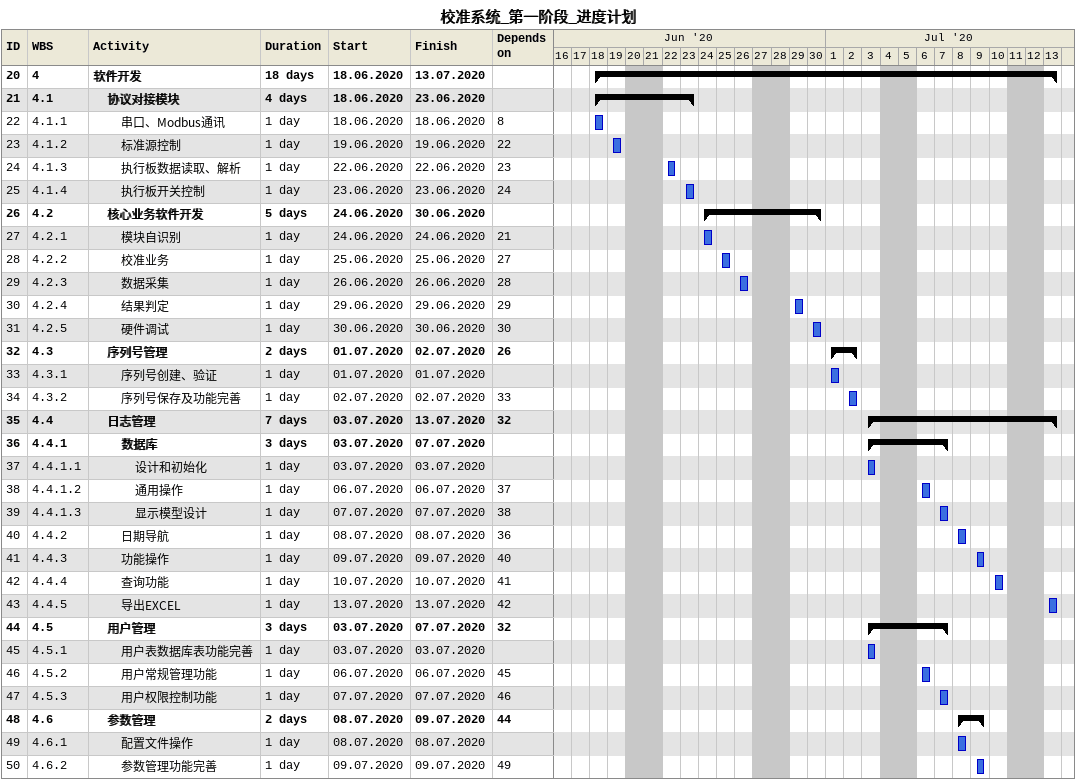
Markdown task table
校准系统_第一阶段_进度计划

| ID | WBS | Task | Duration | Start | Finish | Predecessors |
|---|---|---|---|---|---|---|
| 20 | 4 | **软件开发** | 18d | 2020-06-18 | 2020-07-13 |  |
| 21 | 4.1 | **协议对接模块** | 4d | 2020-06-18 | 2020-06-23 |  |
| 22 | 4.1.1 | 串口、Modbus通讯 | 1d | 2020-06-18 | 2020-06-18 | 8 |
| 23 | 4.1.2 | 标准源控制 | 1d | 2020-06-19 | 2020-06-19 | 22 |
| 24 | 4.1.3 | 执行板数据读取、解析 | 1d | 2020-06-22 | 2020-06-22 | 23 |
| 25 | 4.1.4 | 执行板开关控制 | 1d | 2020-06-23 | 2020-06-23 | 24 |
| 26 | 4.2 | **核心业务软件开发** | 5d | 2020-06-24 | 2020-06-30 |  |
| 27 | 4.2.1 | 模块自识别 | 1d | 2020-06-24 | 2020-06-24 | 21 |
| 28 | 4.2.2 | 校准业务 | 1d | 2020-06-25 | 2020-06-25 | 27 |
| 29 | 4.2.3 | 数据采集 | 1d | 2020-06-26 | 2020-06-26 | 28 |
| 30 | 4.2.4 | 结果判定 | 1d | 2020-06-29 | 2020-06-29 | 29 |
| 31 | 4.2.5 | 硬件调试 | 1d | 2020-06-30 | 2020-06-30 | 30 |
| 32 | 4.3 | **序列号管理** | 2d | 2020-07-01 | 2020-07-02 | 26 |
| 33 | 4.3.1 | 序列号创建、验证 | 1d | 2020-07-01 | 2020-07-01 |  |
| 34 | 4.3.2 | 序列号保存及功能完善 | 1d | 2020-07-02 | 2020-07-02 | 33 |
| 35 | 4.4 | **日志管理** | 7d | 2020-07-03 | 2020-07-13 | 32 |
| 36 | 4.4.1 | **数据库** | 3d | 2020-07-03 | 2020-07-07 |  |
| 37 | 4.4.1.1 | 设计和初始化 | 1d | 2020-07-03 | 2020-07-03 |  |
| 38 | 4.4.1.2 | 通用操作 | 1d | 2020-07-06 | 2020-07-06 | 37 |
| 39 | 4.4.1.3 | 显示模型设计 | 1d | 2020-07-07 | 2020-07-07 | 38 |
| 40 | 4.4.2 | 日期导航 | 1d | 2020-07-08 | 2020-07-08 | 36 |
| 41 | 4.4.3 | 功能操作 | 1d | 2020-07-09 | 2020-07-09 | 40 |
| 42 | 4.4.4 | 查询功能 | 1d | 2020-07-10 | 2020-07-10 | 41 |
| 43 | 4.4.5 | 导出EXCEL | 1d | 2020-07-13 | 2020-07-13 | 42 |
| 44 | 4.5 | **用户管理** | 3d | 2020-07-03 | 2020-07-07 | 32 |
| 45 | 4.5.1 | 用户表数据库表功能完善 | 1d | 2020-07-03 | 2020-07-03 |  |
| 46 | 4.5.2 | 用户常规管理功能 | 1d | 2020-07-06 | 2020-07-06 | 45 |
| 47 | 4.5.3 | 用户权限控制功能 | 1d | 2020-07-07 | 2020-07-07 | 46 |
| 48 | 4.6 | **参数管理** | 2d | 2020-07-08 | 2020-07-09 | 44 |
| 49 | 4.6.1 | 配置文件操作 | 1d | 2020-07-08 | 2020-07-08 |  |
| 50 | 4.6.2 | 参数管理功能完善 | 1d | 2020-07-09 | 2020-07-09 | 49 |
